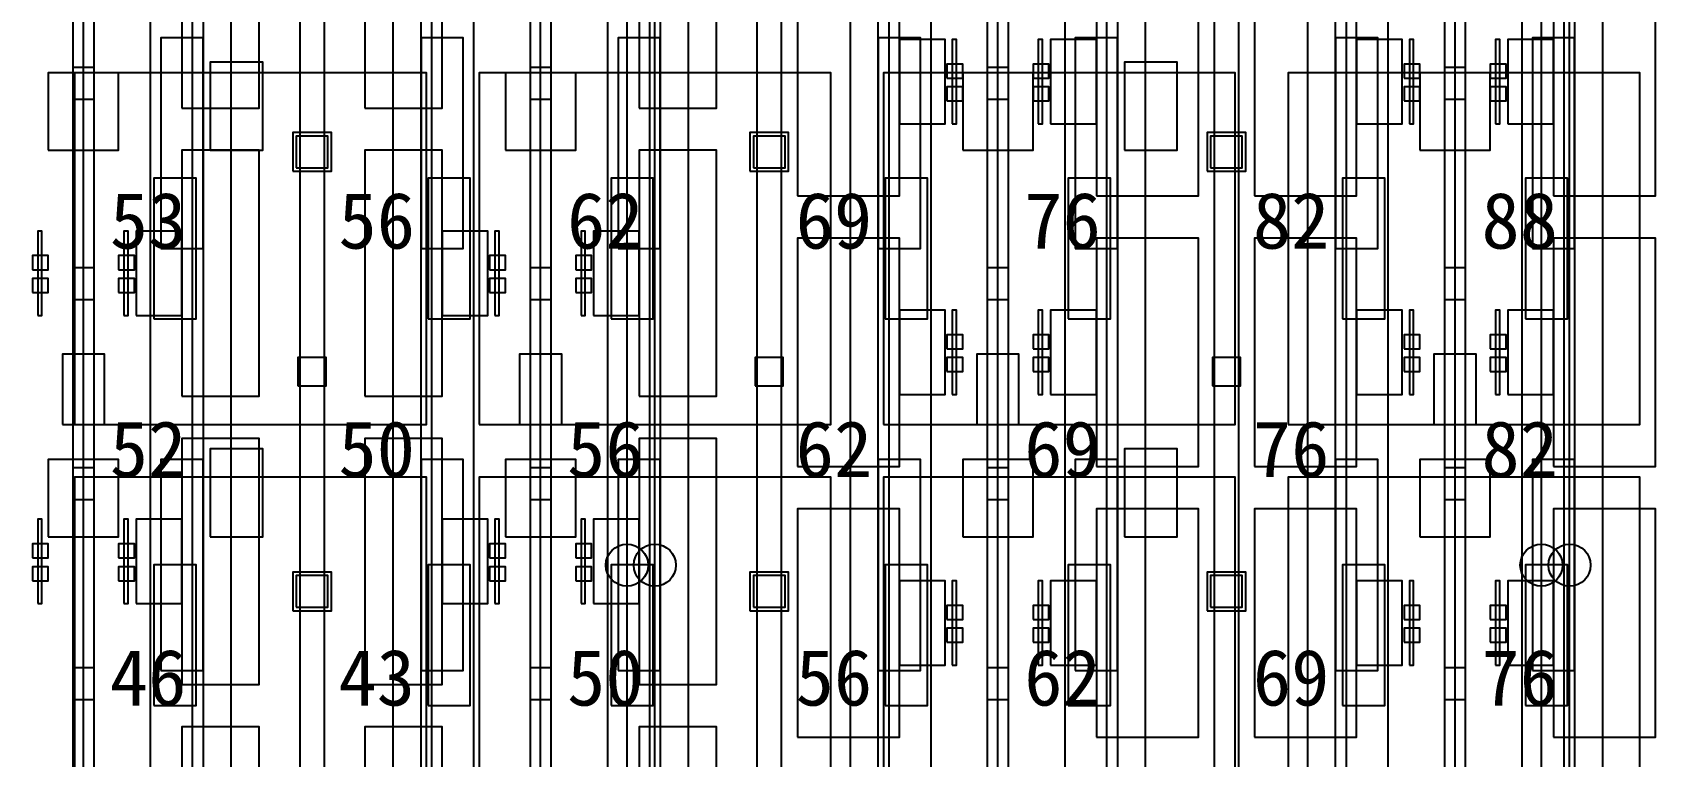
# Model space of a CAD drawing. Header units: metres. Extents: x -1640 to 1560, y -268 to 2338.
# Drawn here: x 28.3 to 74.45, y 913.55 to 934.15 of the extents above; entities that cross this region are included whole.
import ezdxf

# ---------------------------------------------------------------- set-up
doc = ezdxf.new("R2010")
doc.units = ezdxf.units.M
for name, color, linetype in [('1F_CHL', 4, 'Continuous'), ('1F_PUMP', 2, 'Continuous'), ('1F_SCR', 3, 'Continuous'), ('1F_STRUCT_COLUMN', 8, 'Continuous'), ('2F_CSF_LATERAL_RACK_CONCEPT', 9, 'Continuous'), ('2F_RFG', 5, 'Continuous'), ('2F_STRUCT_COLUMN', 8, 'Continuous'), ('2F_VMB', 6, 'Continuous'), ('3F_CLEANROOM_OVERHEAD_PIPE_DUCT_CONCEPT', 9, 'Continuous'), ('3F_CVD', 3, 'Continuous'), ('3F_DIFF', 4, 'Continuous'), ('3F_EHS_EGRESS_DIST_M', 2, 'Continuous'), ('3F_FOUP', 5, 'Continuous'), ('3F_OHT', 9, 'Continuous'), ('3F_OHTV', 1, 'Continuous'), ('3F_STRUCT_COLUMN', 8, 'Continuous'), ('3F_TBAR', 6, 'Continuous'), ('4F_FFU', 1, 'Continuous'), ('4F_STRUCT_PLENUM_TRUSS_CONCEPT', 9, 'Continuous'), ('5F_CHL', 4, 'Continuous'), ('5F_PUMP', 2, 'Continuous'), ('5F_SCR', 3, 'Continuous'), ('5F_STRUCT_COLUMN', 8, 'Continuous'), ('6F_CSF_LATERAL_RACK_CONCEPT', 9, 'Continuous'), ('6F_RFG', 5, 'Continuous'), ('6F_STRUCT_COLUMN', 8, 'Continuous'), ('6F_VMB', 6, 'Continuous'), ('7F_CLEANROOM_OVERHEAD_PIPE_DUCT_CONCEPT', 9, 'Continuous'), ('7F_CVD', 3, 'Continuous'), ('7F_DIFF', 4, 'Continuous'), ('7F_EHS_EGRESS_DIST_M', 2, 'Continuous'), ('7F_FOUP', 5, 'Continuous'), ('7F_OHT', 9, 'Continuous'), ('7F_OHTV', 1, 'Continuous'), ('7F_STRUCT_COLUMN', 8, 'Continuous'), ('7F_TBAR', 6, 'Continuous'), ('8F_FFU', 1, 'Continuous'), ('8F_STRUCT_PLENUM_TRUSS_CONCEPT', 9, 'Continuous'), ('EHS_TREATED_EXHAUST', 30, 'Continuous'), ('UTIL_PCW.R_CONCEPT', 1, 'Continuous'), ('UTIL_PCW.R_RISER', 1, 'Continuous'), ('UTIL_PCW.S_CONCEPT', 6, 'Continuous'), ('UTIL_PCW.S_RISER', 6, 'Continuous')]:
    doc.layers.add(name, color=color, linetype=linetype)

msp = doc.modelspace()

# ---------------------------------------------------------------- linework, layer by layer
at = {"layer": '1F_CHL'}
for points in [[(33.35, 930.8), (34.85, 930.8), (34.85, 933.3), (33.35, 933.3)], [(59.35, 930.8), (60.85, 930.8), (60.85, 933.3), (59.35, 933.3)], [(33.35, 919.8), (34.85, 919.8), (34.85, 922.3), (33.35, 922.3)], [(59.35, 919.8), (60.85, 919.8), (60.85, 922.3), (59.35, 922.3)]]:
    msp.add_lwpolyline(points, close=True, dxfattribs=at)
at = {"layer": '1F_PUMP'}
for points in [[(31.75, 926), (32.95, 926), (32.95, 930), (31.75, 930)], [(39.55, 926), (40.75, 926), (40.75, 930), (39.55, 930)], [(44.75, 926), (45.95, 926), (45.95, 930), (44.75, 930)], [(52.55, 926), (53.75, 926), (53.75, 930), (52.55, 930)], [(57.75, 926), (58.95, 926), (58.95, 930), (57.75, 930)], [(65.55, 926), (66.75, 926), (66.75, 930), (65.55, 930)], [(70.75, 926), (71.95, 926), (71.95, 930), (70.75, 930)], [(31.75, 915), (32.95, 915), (32.95, 919), (31.75, 919)], [(39.55, 915), (40.75, 915), (40.75, 919), (39.55, 919)], [(44.75, 915), (45.95, 915), (45.95, 919), (44.75, 919)], [(52.55, 915), (53.75, 915), (53.75, 919), (52.55, 919)], [(57.75, 915), (58.95, 915), (58.95, 919), (57.75, 919)], [(65.55, 915), (66.75, 915), (66.75, 919), (65.55, 919)], [(70.75, 915), (71.95, 915), (71.95, 919), (70.75, 919)]]:
    msp.add_lwpolyline(points, close=True, dxfattribs=at)
at = {"layer": '1F_SCR'}
for points in [[(28.75, 930.8), (30.75, 930.8), (30.75, 933), (28.75, 933)], [(41.75, 930.8), (43.75, 930.8), (43.75, 933), (41.75, 933)], [(54.75, 930.8), (56.75, 930.8), (56.75, 933), (54.75, 933)], [(67.75, 930.8), (69.75, 930.8), (69.75, 933), (67.75, 933)], [(28.75, 919.8), (30.75, 919.8), (30.75, 922), (28.75, 922)], [(41.75, 919.8), (43.75, 919.8), (43.75, 922), (41.75, 922)], [(54.75, 919.8), (56.75, 919.8), (56.75, 922), (54.75, 922)], [(67.75, 919.8), (69.75, 919.8), (69.75, 922), (67.75, 922)]]:
    msp.add_lwpolyline(points, close=True, dxfattribs=at)
at = {"layer": '1F_STRUCT_COLUMN'}
for points in [[(35.7, 930.2), (36.8, 930.2), (36.8, 931.3), (35.7, 931.3)], [(48.7, 930.2), (49.8, 930.2), (49.8, 931.3), (48.7, 931.3)], [(61.7, 930.2), (62.8, 930.2), (62.8, 931.3), (61.7, 931.3)], [(35.7, 917.7), (36.8, 917.7), (36.8, 918.8), (35.7, 918.8)], [(48.7, 917.7), (49.8, 917.7), (49.8, 918.8), (48.7, 918.8)], [(61.7, 917.7), (62.8, 917.7), (62.8, 918.8), (61.7, 918.8)]]:
    msp.add_lwpolyline(points, close=True, dxfattribs=at)
at = {"layer": '2F_CSF_LATERAL_RACK_CONCEPT'}
for points in [[(33.15, 891), (33.95, 891), (33.95, 1041), (33.15, 1041)], [(38.55, 891), (39.35, 891), (39.35, 1041), (38.55, 1041)], [(46.15, 891), (46.95, 891), (46.95, 1041), (46.15, 1041)], [(51.55, 891), (52.35, 891), (52.35, 1041), (51.55, 1041)], [(59.15, 891), (59.95, 891), (59.95, 1041), (59.15, 1041)], [(64.55, 891), (65.35, 891), (65.35, 1041), (64.55, 1041)], [(72.15, 891), (72.95, 891), (72.95, 1041), (72.15, 1041)]]:
    msp.add_lwpolyline(points, close=True, dxfattribs=at)
at = {"layer": '2F_RFG'}
for points in [[(31.95, 928), (33.15, 928), (33.15, 934), (31.95, 934)], [(39.35, 928), (40.55, 928), (40.55, 934), (39.35, 934)], [(44.95, 928), (46.15, 928), (46.15, 934), (44.95, 934)], [(52.35, 928), (53.55, 928), (53.55, 934), (52.35, 934)], [(57.95, 928), (59.15, 928), (59.15, 934), (57.95, 934)], [(65.35, 928), (66.55, 928), (66.55, 934), (65.35, 934)], [(70.95, 928), (72.15, 928), (72.15, 934), (70.95, 934)], [(31.95, 916), (33.15, 916), (33.15, 922), (31.95, 922)], [(39.35, 916), (40.55, 916), (40.55, 922), (39.35, 922)], [(44.95, 916), (46.15, 916), (46.15, 922), (44.95, 922)], [(52.35, 916), (53.55, 916), (53.55, 922), (52.35, 922)], [(57.95, 916), (59.15, 916), (59.15, 922), (57.95, 922)], [(65.35, 916), (66.55, 916), (66.55, 922), (65.35, 922)], [(70.95, 916), (72.15, 916), (72.15, 922), (70.95, 922)]]:
    msp.add_lwpolyline(points, close=True, dxfattribs=at)
at = {"layer": '2F_STRUCT_COLUMN'}
for points in [[(35.8, 930.3), (36.7, 930.3), (36.7, 931.2), (35.8, 931.2)], [(48.8, 930.3), (49.7, 930.3), (49.7, 931.2), (48.8, 931.2)], [(61.8, 930.3), (62.7, 930.3), (62.7, 931.2), (61.8, 931.2)], [(35.8, 917.8), (36.7, 917.8), (36.7, 918.7), (35.8, 918.7)], [(48.8, 917.8), (49.7, 917.8), (49.7, 918.7), (48.8, 918.7)], [(61.8, 917.8), (62.7, 917.8), (62.7, 918.7), (61.8, 918.7)]]:
    msp.add_lwpolyline(points, close=True, dxfattribs=at)
at = {"layer": '2F_VMB'}
for points in [[(29.15, 923), (30.35, 923), (30.35, 925), (29.15, 925)], [(42.15, 923), (43.35, 923), (43.35, 925), (42.15, 925)], [(55.15, 923), (56.35, 923), (56.35, 925), (55.15, 925)], [(68.15, 923), (69.35, 923), (69.35, 925), (68.15, 925)]]:
    msp.add_lwpolyline(points, close=True, dxfattribs=at)
at = {"layer": '3F_CLEANROOM_OVERHEAD_PIPE_DUCT_CONCEPT'}
for points in [[(31.65, 890), (32.85, 890), (32.85, 1042), (31.65, 1042)], [(39.65, 890), (40.85, 890), (40.85, 1042), (39.65, 1042)], [(44.65, 890), (45.85, 890), (45.85, 1042), (44.65, 1042)], [(52.65, 890), (53.85, 890), (53.85, 1042), (52.65, 1042)], [(57.65, 890), (58.85, 890), (58.85, 1042), (57.65, 1042)], [(65.65, 890), (66.85, 890), (66.85, 1042), (65.65, 1042)], [(70.65, 890), (71.85, 890), (71.85, 1042), (70.65, 1042)]]:
    msp.add_lwpolyline(points, close=True, dxfattribs=at)
at = {"layer": '3F_CVD'}
for points in [[(50.05, 929.5), (52.95, 929.5), (52.95, 936), (50.05, 936)], [(58.55, 929.5), (61.45, 929.5), (61.45, 936), (58.55, 936)], [(63.05, 929.5), (65.95, 929.5), (65.95, 936), (63.05, 936)], [(71.55, 929.5), (74.45, 929.5), (74.45, 936), (71.55, 936)], [(52.95, 931.55), (54.25, 931.55), (54.25, 933.95), (52.95, 933.95)], [(57.25, 931.55), (58.55, 931.55), (58.55, 933.95), (57.25, 933.95)], [(65.95, 931.55), (67.25, 931.55), (67.25, 933.95), (65.95, 933.95)], [(70.25, 931.55), (71.55, 931.55), (71.55, 933.95), (70.25, 933.95)], [(50.05, 921.8), (52.95, 921.8), (52.95, 928.3), (50.05, 928.3)], [(58.55, 921.8), (61.45, 921.8), (61.45, 928.3), (58.55, 928.3)], [(63.05, 921.8), (65.95, 921.8), (65.95, 928.3), (63.05, 928.3)], [(71.55, 921.8), (74.45, 921.8), (74.45, 928.3), (71.55, 928.3)], [(52.95, 923.85), (54.25, 923.85), (54.25, 926.25), (52.95, 926.25)], [(57.25, 923.85), (58.55, 923.85), (58.55, 926.25), (57.25, 926.25)], [(65.95, 923.85), (67.25, 923.85), (67.25, 926.25), (65.95, 926.25)], [(70.25, 923.85), (71.55, 923.85), (71.55, 926.25), (70.25, 926.25)], [(50.05, 914.1), (52.95, 914.1), (52.95, 920.6), (50.05, 920.6)], [(58.55, 914.1), (61.45, 914.1), (61.45, 920.6), (58.55, 920.6)], [(63.05, 914.1), (65.95, 914.1), (65.95, 920.6), (63.05, 920.6)], [(71.55, 914.1), (74.45, 914.1), (74.45, 920.6), (71.55, 920.6)], [(52.95, 916.15), (54.25, 916.15), (54.25, 918.55), (52.95, 918.55)], [(57.25, 916.15), (58.55, 916.15), (58.55, 918.55), (57.25, 918.55)], [(65.95, 916.15), (67.25, 916.15), (67.25, 918.55), (65.95, 918.55)], [(70.25, 916.15), (71.55, 916.15), (71.55, 918.55), (70.25, 918.55)]]:
    msp.add_lwpolyline(points, close=True, dxfattribs=at)
at = {"layer": '3F_DIFF'}
for points in [[(32.55, 932), (34.75, 932), (34.75, 939), (32.55, 939)], [(37.75, 932), (39.95, 932), (39.95, 939), (37.75, 939)], [(45.55, 932), (47.75, 932), (47.75, 939), (45.55, 939)], [(32.55, 923.8), (34.75, 923.8), (34.75, 930.8), (32.55, 930.8)], [(37.75, 923.8), (39.95, 923.8), (39.95, 930.8), (37.75, 930.8)], [(45.55, 923.8), (47.75, 923.8), (47.75, 930.8), (45.55, 930.8)], [(31.25, 926.1), (32.55, 926.1), (32.55, 928.5), (31.25, 928.5)], [(39.95, 926.1), (41.25, 926.1), (41.25, 928.5), (39.95, 928.5)], [(44.25, 926.1), (45.55, 926.1), (45.55, 928.5), (44.25, 928.5)], [(32.55, 915.6), (34.75, 915.6), (34.75, 922.6), (32.55, 922.6)], [(37.75, 915.6), (39.95, 915.6), (39.95, 922.6), (37.75, 922.6)], [(45.55, 915.6), (47.75, 915.6), (47.75, 922.6), (45.55, 922.6)], [(31.25, 917.9), (32.55, 917.9), (32.55, 920.3), (31.25, 920.3)], [(39.95, 917.9), (41.25, 917.9), (41.25, 920.3), (39.95, 920.3)], [(44.25, 917.9), (45.55, 917.9), (45.55, 920.3), (44.25, 920.3)], [(32.55, 907.4), (34.75, 907.4), (34.75, 914.4), (32.55, 914.4)], [(37.75, 907.4), (39.95, 907.4), (39.95, 914.4), (37.75, 914.4)], [(45.55, 907.4), (47.75, 907.4), (47.75, 914.4), (45.55, 914.4)]]:
    msp.add_lwpolyline(points, close=True, dxfattribs=at)
at = {"layer": '3F_FOUP'}
for points in [[(54.3, 932.85), (54.75, 932.85), (54.75, 933.25), (54.3, 933.25)], [(56.75, 932.85), (57.2, 932.85), (57.2, 933.25), (56.75, 933.25)], [(67.3, 932.85), (67.75, 932.85), (67.75, 933.25), (67.3, 933.25)], [(69.75, 932.85), (70.2, 932.85), (70.2, 933.25), (69.75, 933.25)], [(54.3, 932.2), (54.75, 932.2), (54.75, 932.6), (54.3, 932.6)], [(56.75, 932.2), (57.2, 932.2), (57.2, 932.6), (56.75, 932.6)], [(67.3, 932.2), (67.75, 932.2), (67.75, 932.6), (67.3, 932.6)], [(69.75, 932.2), (70.2, 932.2), (70.2, 932.6), (69.75, 932.6)], [(28.3, 927.4), (28.75, 927.4), (28.75, 927.8), (28.3, 927.8)], [(30.75, 927.4), (31.2, 927.4), (31.2, 927.8), (30.75, 927.8)], [(41.3, 927.4), (41.75, 927.4), (41.75, 927.8), (41.3, 927.8)], [(43.75, 927.4), (44.2, 927.4), (44.2, 927.8), (43.75, 927.8)], [(28.3, 926.75), (28.75, 926.75), (28.75, 927.15), (28.3, 927.15)], [(30.75, 926.75), (31.2, 926.75), (31.2, 927.15), (30.75, 927.15)], [(41.3, 926.75), (41.75, 926.75), (41.75, 927.15), (41.3, 927.15)], [(43.75, 926.75), (44.2, 926.75), (44.2, 927.15), (43.75, 927.15)], [(54.3, 925.15), (54.75, 925.15), (54.75, 925.55), (54.3, 925.55)], [(56.75, 925.15), (57.2, 925.15), (57.2, 925.55), (56.75, 925.55)], [(67.3, 925.15), (67.75, 925.15), (67.75, 925.55), (67.3, 925.55)], [(69.75, 925.15), (70.2, 925.15), (70.2, 925.55), (69.75, 925.55)], [(54.3, 924.5), (54.75, 924.5), (54.75, 924.9), (54.3, 924.9)], [(56.75, 924.5), (57.2, 924.5), (57.2, 924.9), (56.75, 924.9)], [(67.3, 924.5), (67.75, 924.5), (67.75, 924.9), (67.3, 924.9)], [(69.75, 924.5), (70.2, 924.5), (70.2, 924.9), (69.75, 924.9)], [(28.3, 919.2), (28.75, 919.2), (28.75, 919.6), (28.3, 919.6)], [(30.75, 919.2), (31.2, 919.2), (31.2, 919.6), (30.75, 919.6)], [(41.3, 919.2), (41.75, 919.2), (41.75, 919.6), (41.3, 919.6)], [(43.75, 919.2), (44.2, 919.2), (44.2, 919.6), (43.75, 919.6)], [(28.3, 918.55), (28.75, 918.55), (28.75, 918.95), (28.3, 918.95)], [(30.75, 918.55), (31.2, 918.55), (31.2, 918.95), (30.75, 918.95)], [(41.3, 918.55), (41.75, 918.55), (41.75, 918.95), (41.3, 918.95)], [(43.75, 918.55), (44.2, 918.55), (44.2, 918.95), (43.75, 918.95)], [(54.3, 917.45), (54.75, 917.45), (54.75, 917.85), (54.3, 917.85)], [(56.75, 917.45), (57.2, 917.45), (57.2, 917.85), (56.75, 917.85)], [(67.3, 917.45), (67.75, 917.45), (67.75, 917.85), (67.3, 917.85)], [(69.75, 917.45), (70.2, 917.45), (70.2, 917.85), (69.75, 917.85)], [(54.3, 916.8), (54.75, 916.8), (54.75, 917.2), (54.3, 917.2)], [(56.75, 916.8), (57.2, 916.8), (57.2, 917.2), (56.75, 917.2)], [(67.3, 916.8), (67.75, 916.8), (67.75, 917.2), (67.3, 917.2)], [(69.75, 916.8), (70.2, 916.8), (70.2, 917.2), (69.75, 917.2)]]:
    msp.add_lwpolyline(points, close=True, dxfattribs=at)
at = {"layer": '3F_OHT'}
for p, q in [((29.75, 890), (29.75, 962)), ((42.75, 890), (42.75, 962)), ((55.75, 890), (55.75, 962)), ((68.75, 890), (68.75, 962))]:
    msp.add_line(p, q, dxfattribs=at)
at = {"layer": '3F_OHTV'}
for points in [[(29.45, 932.25), (30.05, 932.25), (30.05, 933.15), (29.45, 933.15)], [(42.45, 932.25), (43.05, 932.25), (43.05, 933.15), (42.45, 933.15)], [(55.45, 932.25), (56.05, 932.25), (56.05, 933.15), (55.45, 933.15)], [(68.45, 932.25), (69.05, 932.25), (69.05, 933.15), (68.45, 933.15)], [(29.45, 926.55), (30.05, 926.55), (30.05, 927.45), (29.45, 927.45)], [(42.45, 926.55), (43.05, 926.55), (43.05, 927.45), (42.45, 927.45)], [(55.45, 926.55), (56.05, 926.55), (56.05, 927.45), (55.45, 927.45)], [(68.45, 926.55), (69.05, 926.55), (69.05, 927.45), (68.45, 927.45)], [(29.45, 920.86), (30.05, 920.86), (30.05, 921.76), (29.45, 921.76)], [(42.45, 920.86), (43.05, 920.86), (43.05, 921.76), (42.45, 921.76)], [(55.45, 920.86), (56.05, 920.86), (56.05, 921.76), (55.45, 921.76)], [(68.45, 920.86), (69.05, 920.86), (69.05, 921.76), (68.45, 921.76)], [(29.45, 915.17), (30.05, 915.17), (30.05, 916.07), (29.45, 916.07)], [(42.45, 915.17), (43.05, 915.17), (43.05, 916.07), (42.45, 916.07)], [(55.45, 915.17), (56.05, 915.17), (56.05, 916.07), (55.45, 916.07)], [(68.45, 915.17), (69.05, 915.17), (69.05, 916.07), (68.45, 916.07)]]:
    msp.add_lwpolyline(points, close=True, dxfattribs=at)
at = {"layer": '3F_STRUCT_COLUMN'}
for points in [[(35.85, 924.1), (36.65, 924.1), (36.65, 924.9), (35.85, 924.9)], [(48.85, 924.1), (49.65, 924.1), (49.65, 924.9), (48.85, 924.9)], [(61.85, 924.1), (62.65, 924.1), (62.65, 924.9), (61.85, 924.9)]]:
    msp.add_lwpolyline(points, close=True, dxfattribs=at)
at = {"layer": '3F_TBAR'}
for points in [[(54.45, 931.55), (54.57, 931.55), (54.57, 933.95), (54.45, 933.95)], [(56.9, 931.55), (57.02, 931.55), (57.02, 933.95), (56.9, 933.95)], [(67.45, 931.55), (67.57, 931.55), (67.57, 933.95), (67.45, 933.95)], [(69.9, 931.55), (70.02, 931.55), (70.02, 933.95), (69.9, 933.95)], [(28.45, 926.1), (28.57, 926.1), (28.57, 928.5), (28.45, 928.5)], [(30.9, 926.1), (31.02, 926.1), (31.02, 928.5), (30.9, 928.5)], [(41.45, 926.1), (41.57, 926.1), (41.57, 928.5), (41.45, 928.5)], [(43.9, 926.1), (44.02, 926.1), (44.02, 928.5), (43.9, 928.5)], [(54.45, 923.85), (54.57, 923.85), (54.57, 926.25), (54.45, 926.25)], [(56.9, 923.85), (57.02, 923.85), (57.02, 926.25), (56.9, 926.25)], [(67.45, 923.85), (67.57, 923.85), (67.57, 926.25), (67.45, 926.25)], [(69.9, 923.85), (70.02, 923.85), (70.02, 926.25), (69.9, 926.25)], [(28.45, 917.9), (28.57, 917.9), (28.57, 920.3), (28.45, 920.3)], [(30.9, 917.9), (31.02, 917.9), (31.02, 920.3), (30.9, 920.3)], [(41.45, 917.9), (41.57, 917.9), (41.57, 920.3), (41.45, 920.3)], [(43.9, 917.9), (44.02, 917.9), (44.02, 920.3), (43.9, 920.3)], [(54.45, 916.15), (54.57, 916.15), (54.57, 918.55), (54.45, 918.55)], [(56.9, 916.15), (57.02, 916.15), (57.02, 918.55), (56.9, 918.55)], [(67.45, 916.15), (67.57, 916.15), (67.57, 918.55), (67.45, 918.55)], [(69.9, 916.15), (70.02, 916.15), (70.02, 918.55), (69.9, 918.55)]]:
    msp.add_lwpolyline(points, close=True, dxfattribs=at)
at = {"layer": '4F_FFU'}
for points in [[(29.5, 923), (39.5, 923), (39.5, 933), (29.5, 933)], [(41, 923), (51, 923), (51, 933), (41, 933)], [(52.5, 923), (62.5, 923), (62.5, 933), (52.5, 933)], [(64, 923), (74, 923), (74, 933), (64, 933)], [(29.5, 911.5), (39.5, 911.5), (39.5, 921.5), (29.5, 921.5)], [(41, 911.5), (51, 911.5), (51, 921.5), (41, 921.5)], [(52.5, 911.5), (62.5, 911.5), (62.5, 921.5), (52.5, 921.5)], [(64, 911.5), (74, 911.5), (74, 921.5), (64, 921.5)]]:
    msp.add_lwpolyline(points, close=True, dxfattribs=at)
at = {"layer": '4F_STRUCT_PLENUM_TRUSS_CONCEPT'}
for points in [[(35.9, 887), (36.6, 887), (36.6, 1045), (35.9, 1045)], [(48.9, 887), (49.6, 887), (49.6, 1045), (48.9, 1045)], [(61.9, 887), (62.6, 887), (62.6, 1045), (61.9, 1045)]]:
    msp.add_lwpolyline(points, close=True, dxfattribs=at)
at = {"layer": '5F_CHL'}
for points in [[(33.35, 930.8), (34.85, 930.8), (34.85, 933.3), (33.35, 933.3)], [(59.35, 930.8), (60.85, 930.8), (60.85, 933.3), (59.35, 933.3)], [(33.35, 919.8), (34.85, 919.8), (34.85, 922.3), (33.35, 922.3)], [(59.35, 919.8), (60.85, 919.8), (60.85, 922.3), (59.35, 922.3)]]:
    msp.add_lwpolyline(points, close=True, dxfattribs=at)
at = {"layer": '5F_PUMP'}
for points in [[(31.75, 926), (32.95, 926), (32.95, 930), (31.75, 930)], [(39.55, 926), (40.75, 926), (40.75, 930), (39.55, 930)], [(44.75, 926), (45.95, 926), (45.95, 930), (44.75, 930)], [(52.55, 926), (53.75, 926), (53.75, 930), (52.55, 930)], [(57.75, 926), (58.95, 926), (58.95, 930), (57.75, 930)], [(65.55, 926), (66.75, 926), (66.75, 930), (65.55, 930)], [(70.75, 926), (71.95, 926), (71.95, 930), (70.75, 930)], [(31.75, 915), (32.95, 915), (32.95, 919), (31.75, 919)], [(39.55, 915), (40.75, 915), (40.75, 919), (39.55, 919)], [(44.75, 915), (45.95, 915), (45.95, 919), (44.75, 919)], [(52.55, 915), (53.75, 915), (53.75, 919), (52.55, 919)], [(57.75, 915), (58.95, 915), (58.95, 919), (57.75, 919)], [(65.55, 915), (66.75, 915), (66.75, 919), (65.55, 919)], [(70.75, 915), (71.95, 915), (71.95, 919), (70.75, 919)]]:
    msp.add_lwpolyline(points, close=True, dxfattribs=at)
at = {"layer": '5F_SCR'}
for points in [[(28.75, 930.8), (30.75, 930.8), (30.75, 933), (28.75, 933)], [(41.75, 930.8), (43.75, 930.8), (43.75, 933), (41.75, 933)], [(54.75, 930.8), (56.75, 930.8), (56.75, 933), (54.75, 933)], [(67.75, 930.8), (69.75, 930.8), (69.75, 933), (67.75, 933)], [(28.75, 919.8), (30.75, 919.8), (30.75, 922), (28.75, 922)], [(41.75, 919.8), (43.75, 919.8), (43.75, 922), (41.75, 922)], [(54.75, 919.8), (56.75, 919.8), (56.75, 922), (54.75, 922)], [(67.75, 919.8), (69.75, 919.8), (69.75, 922), (67.75, 922)]]:
    msp.add_lwpolyline(points, close=True, dxfattribs=at)
at = {"layer": '5F_STRUCT_COLUMN'}
for points in [[(35.7, 930.2), (36.8, 930.2), (36.8, 931.3), (35.7, 931.3)], [(48.7, 930.2), (49.8, 930.2), (49.8, 931.3), (48.7, 931.3)], [(61.7, 930.2), (62.8, 930.2), (62.8, 931.3), (61.7, 931.3)], [(35.7, 917.7), (36.8, 917.7), (36.8, 918.8), (35.7, 918.8)], [(48.7, 917.7), (49.8, 917.7), (49.8, 918.8), (48.7, 918.8)], [(61.7, 917.7), (62.8, 917.7), (62.8, 918.8), (61.7, 918.8)]]:
    msp.add_lwpolyline(points, close=True, dxfattribs=at)
at = {"layer": '6F_CSF_LATERAL_RACK_CONCEPT'}
for points in [[(33.15, 891), (33.95, 891), (33.95, 1041), (33.15, 1041)], [(38.55, 891), (39.35, 891), (39.35, 1041), (38.55, 1041)], [(46.15, 891), (46.95, 891), (46.95, 1041), (46.15, 1041)], [(51.55, 891), (52.35, 891), (52.35, 1041), (51.55, 1041)], [(59.15, 891), (59.95, 891), (59.95, 1041), (59.15, 1041)], [(64.55, 891), (65.35, 891), (65.35, 1041), (64.55, 1041)], [(72.15, 891), (72.95, 891), (72.95, 1041), (72.15, 1041)]]:
    msp.add_lwpolyline(points, close=True, dxfattribs=at)
at = {"layer": '6F_RFG'}
for points in [[(31.95, 928), (33.15, 928), (33.15, 934), (31.95, 934)], [(39.35, 928), (40.55, 928), (40.55, 934), (39.35, 934)], [(44.95, 928), (46.15, 928), (46.15, 934), (44.95, 934)], [(52.35, 928), (53.55, 928), (53.55, 934), (52.35, 934)], [(57.95, 928), (59.15, 928), (59.15, 934), (57.95, 934)], [(65.35, 928), (66.55, 928), (66.55, 934), (65.35, 934)], [(70.95, 928), (72.15, 928), (72.15, 934), (70.95, 934)], [(31.95, 916), (33.15, 916), (33.15, 922), (31.95, 922)], [(39.35, 916), (40.55, 916), (40.55, 922), (39.35, 922)], [(44.95, 916), (46.15, 916), (46.15, 922), (44.95, 922)], [(52.35, 916), (53.55, 916), (53.55, 922), (52.35, 922)], [(57.95, 916), (59.15, 916), (59.15, 922), (57.95, 922)], [(65.35, 916), (66.55, 916), (66.55, 922), (65.35, 922)], [(70.95, 916), (72.15, 916), (72.15, 922), (70.95, 922)]]:
    msp.add_lwpolyline(points, close=True, dxfattribs=at)
at = {"layer": '6F_STRUCT_COLUMN'}
for points in [[(35.8, 930.3), (36.7, 930.3), (36.7, 931.2), (35.8, 931.2)], [(48.8, 930.3), (49.7, 930.3), (49.7, 931.2), (48.8, 931.2)], [(61.8, 930.3), (62.7, 930.3), (62.7, 931.2), (61.8, 931.2)], [(35.8, 917.8), (36.7, 917.8), (36.7, 918.7), (35.8, 918.7)], [(48.8, 917.8), (49.7, 917.8), (49.7, 918.7), (48.8, 918.7)], [(61.8, 917.8), (62.7, 917.8), (62.7, 918.7), (61.8, 918.7)]]:
    msp.add_lwpolyline(points, close=True, dxfattribs=at)
at = {"layer": '6F_VMB'}
for points in [[(29.15, 923), (30.35, 923), (30.35, 925), (29.15, 925)], [(42.15, 923), (43.35, 923), (43.35, 925), (42.15, 925)], [(55.15, 923), (56.35, 923), (56.35, 925), (55.15, 925)], [(68.15, 923), (69.35, 923), (69.35, 925), (68.15, 925)]]:
    msp.add_lwpolyline(points, close=True, dxfattribs=at)
at = {"layer": '7F_CLEANROOM_OVERHEAD_PIPE_DUCT_CONCEPT'}
for points in [[(31.65, 890), (32.85, 890), (32.85, 1042), (31.65, 1042)], [(39.65, 890), (40.85, 890), (40.85, 1042), (39.65, 1042)], [(44.65, 890), (45.85, 890), (45.85, 1042), (44.65, 1042)], [(52.65, 890), (53.85, 890), (53.85, 1042), (52.65, 1042)], [(57.65, 890), (58.85, 890), (58.85, 1042), (57.65, 1042)], [(65.65, 890), (66.85, 890), (66.85, 1042), (65.65, 1042)], [(70.65, 890), (71.85, 890), (71.85, 1042), (70.65, 1042)]]:
    msp.add_lwpolyline(points, close=True, dxfattribs=at)
at = {"layer": '7F_CVD'}
for points in [[(50.05, 929.5), (52.95, 929.5), (52.95, 936), (50.05, 936)], [(58.55, 929.5), (61.45, 929.5), (61.45, 936), (58.55, 936)], [(63.05, 929.5), (65.95, 929.5), (65.95, 936), (63.05, 936)], [(71.55, 929.5), (74.45, 929.5), (74.45, 936), (71.55, 936)], [(52.95, 931.55), (54.25, 931.55), (54.25, 933.95), (52.95, 933.95)], [(57.25, 931.55), (58.55, 931.55), (58.55, 933.95), (57.25, 933.95)], [(65.95, 931.55), (67.25, 931.55), (67.25, 933.95), (65.95, 933.95)], [(70.25, 931.55), (71.55, 931.55), (71.55, 933.95), (70.25, 933.95)], [(50.05, 921.8), (52.95, 921.8), (52.95, 928.3), (50.05, 928.3)], [(58.55, 921.8), (61.45, 921.8), (61.45, 928.3), (58.55, 928.3)], [(63.05, 921.8), (65.95, 921.8), (65.95, 928.3), (63.05, 928.3)], [(71.55, 921.8), (74.45, 921.8), (74.45, 928.3), (71.55, 928.3)], [(52.95, 923.85), (54.25, 923.85), (54.25, 926.25), (52.95, 926.25)], [(57.25, 923.85), (58.55, 923.85), (58.55, 926.25), (57.25, 926.25)], [(65.95, 923.85), (67.25, 923.85), (67.25, 926.25), (65.95, 926.25)], [(70.25, 923.85), (71.55, 923.85), (71.55, 926.25), (70.25, 926.25)], [(50.05, 914.1), (52.95, 914.1), (52.95, 920.6), (50.05, 920.6)], [(58.55, 914.1), (61.45, 914.1), (61.45, 920.6), (58.55, 920.6)], [(63.05, 914.1), (65.95, 914.1), (65.95, 920.6), (63.05, 920.6)], [(71.55, 914.1), (74.45, 914.1), (74.45, 920.6), (71.55, 920.6)], [(52.95, 916.15), (54.25, 916.15), (54.25, 918.55), (52.95, 918.55)], [(57.25, 916.15), (58.55, 916.15), (58.55, 918.55), (57.25, 918.55)], [(65.95, 916.15), (67.25, 916.15), (67.25, 918.55), (65.95, 918.55)], [(70.25, 916.15), (71.55, 916.15), (71.55, 918.55), (70.25, 918.55)]]:
    msp.add_lwpolyline(points, close=True, dxfattribs=at)
at = {"layer": '7F_DIFF'}
for points in [[(32.55, 932), (34.75, 932), (34.75, 939), (32.55, 939)], [(37.75, 932), (39.95, 932), (39.95, 939), (37.75, 939)], [(45.55, 932), (47.75, 932), (47.75, 939), (45.55, 939)], [(32.55, 923.8), (34.75, 923.8), (34.75, 930.8), (32.55, 930.8)], [(37.75, 923.8), (39.95, 923.8), (39.95, 930.8), (37.75, 930.8)], [(45.55, 923.8), (47.75, 923.8), (47.75, 930.8), (45.55, 930.8)], [(31.25, 926.1), (32.55, 926.1), (32.55, 928.5), (31.25, 928.5)], [(39.95, 926.1), (41.25, 926.1), (41.25, 928.5), (39.95, 928.5)], [(44.25, 926.1), (45.55, 926.1), (45.55, 928.5), (44.25, 928.5)], [(32.55, 915.6), (34.75, 915.6), (34.75, 922.6), (32.55, 922.6)], [(37.75, 915.6), (39.95, 915.6), (39.95, 922.6), (37.75, 922.6)], [(45.55, 915.6), (47.75, 915.6), (47.75, 922.6), (45.55, 922.6)], [(31.25, 917.9), (32.55, 917.9), (32.55, 920.3), (31.25, 920.3)], [(39.95, 917.9), (41.25, 917.9), (41.25, 920.3), (39.95, 920.3)], [(44.25, 917.9), (45.55, 917.9), (45.55, 920.3), (44.25, 920.3)], [(32.55, 907.4), (34.75, 907.4), (34.75, 914.4), (32.55, 914.4)], [(37.75, 907.4), (39.95, 907.4), (39.95, 914.4), (37.75, 914.4)], [(45.55, 907.4), (47.75, 907.4), (47.75, 914.4), (45.55, 914.4)]]:
    msp.add_lwpolyline(points, close=True, dxfattribs=at)
at = {"layer": '7F_FOUP'}
for points in [[(54.3, 932.85), (54.75, 932.85), (54.75, 933.25), (54.3, 933.25)], [(56.75, 932.85), (57.2, 932.85), (57.2, 933.25), (56.75, 933.25)], [(67.3, 932.85), (67.75, 932.85), (67.75, 933.25), (67.3, 933.25)], [(69.75, 932.85), (70.2, 932.85), (70.2, 933.25), (69.75, 933.25)], [(54.3, 932.2), (54.75, 932.2), (54.75, 932.6), (54.3, 932.6)], [(56.75, 932.2), (57.2, 932.2), (57.2, 932.6), (56.75, 932.6)], [(67.3, 932.2), (67.75, 932.2), (67.75, 932.6), (67.3, 932.6)], [(69.75, 932.2), (70.2, 932.2), (70.2, 932.6), (69.75, 932.6)], [(28.3, 927.4), (28.75, 927.4), (28.75, 927.8), (28.3, 927.8)], [(30.75, 927.4), (31.2, 927.4), (31.2, 927.8), (30.75, 927.8)], [(41.3, 927.4), (41.75, 927.4), (41.75, 927.8), (41.3, 927.8)], [(43.75, 927.4), (44.2, 927.4), (44.2, 927.8), (43.75, 927.8)], [(28.3, 926.75), (28.75, 926.75), (28.75, 927.15), (28.3, 927.15)], [(30.75, 926.75), (31.2, 926.75), (31.2, 927.15), (30.75, 927.15)], [(41.3, 926.75), (41.75, 926.75), (41.75, 927.15), (41.3, 927.15)], [(43.75, 926.75), (44.2, 926.75), (44.2, 927.15), (43.75, 927.15)], [(54.3, 925.15), (54.75, 925.15), (54.75, 925.55), (54.3, 925.55)], [(56.75, 925.15), (57.2, 925.15), (57.2, 925.55), (56.75, 925.55)], [(67.3, 925.15), (67.75, 925.15), (67.75, 925.55), (67.3, 925.55)], [(69.75, 925.15), (70.2, 925.15), (70.2, 925.55), (69.75, 925.55)], [(54.3, 924.5), (54.75, 924.5), (54.75, 924.9), (54.3, 924.9)], [(56.75, 924.5), (57.2, 924.5), (57.2, 924.9), (56.75, 924.9)], [(67.3, 924.5), (67.75, 924.5), (67.75, 924.9), (67.3, 924.9)], [(69.75, 924.5), (70.2, 924.5), (70.2, 924.9), (69.75, 924.9)], [(28.3, 919.2), (28.75, 919.2), (28.75, 919.6), (28.3, 919.6)], [(30.75, 919.2), (31.2, 919.2), (31.2, 919.6), (30.75, 919.6)], [(41.3, 919.2), (41.75, 919.2), (41.75, 919.6), (41.3, 919.6)], [(43.75, 919.2), (44.2, 919.2), (44.2, 919.6), (43.75, 919.6)], [(28.3, 918.55), (28.75, 918.55), (28.75, 918.95), (28.3, 918.95)], [(30.75, 918.55), (31.2, 918.55), (31.2, 918.95), (30.75, 918.95)], [(41.3, 918.55), (41.75, 918.55), (41.75, 918.95), (41.3, 918.95)], [(43.75, 918.55), (44.2, 918.55), (44.2, 918.95), (43.75, 918.95)], [(54.3, 917.45), (54.75, 917.45), (54.75, 917.85), (54.3, 917.85)], [(56.75, 917.45), (57.2, 917.45), (57.2, 917.85), (56.75, 917.85)], [(67.3, 917.45), (67.75, 917.45), (67.75, 917.85), (67.3, 917.85)], [(69.75, 917.45), (70.2, 917.45), (70.2, 917.85), (69.75, 917.85)], [(54.3, 916.8), (54.75, 916.8), (54.75, 917.2), (54.3, 917.2)], [(56.75, 916.8), (57.2, 916.8), (57.2, 917.2), (56.75, 917.2)], [(67.3, 916.8), (67.75, 916.8), (67.75, 917.2), (67.3, 917.2)], [(69.75, 916.8), (70.2, 916.8), (70.2, 917.2), (69.75, 917.2)]]:
    msp.add_lwpolyline(points, close=True, dxfattribs=at)
at = {"layer": '7F_OHT'}
for p, q in [((29.75, 890), (29.75, 962)), ((42.75, 890), (42.75, 962)), ((55.75, 890), (55.75, 962)), ((68.75, 890), (68.75, 962))]:
    msp.add_line(p, q, dxfattribs=at)
at = {"layer": '7F_OHTV'}
for points in [[(29.45, 932.25), (30.05, 932.25), (30.05, 933.15), (29.45, 933.15)], [(42.45, 932.25), (43.05, 932.25), (43.05, 933.15), (42.45, 933.15)], [(55.45, 932.25), (56.05, 932.25), (56.05, 933.15), (55.45, 933.15)], [(68.45, 932.25), (69.05, 932.25), (69.05, 933.15), (68.45, 933.15)], [(29.45, 926.55), (30.05, 926.55), (30.05, 927.45), (29.45, 927.45)], [(42.45, 926.55), (43.05, 926.55), (43.05, 927.45), (42.45, 927.45)], [(55.45, 926.55), (56.05, 926.55), (56.05, 927.45), (55.45, 927.45)], [(68.45, 926.55), (69.05, 926.55), (69.05, 927.45), (68.45, 927.45)], [(29.45, 920.86), (30.05, 920.86), (30.05, 921.76), (29.45, 921.76)], [(42.45, 920.86), (43.05, 920.86), (43.05, 921.76), (42.45, 921.76)], [(55.45, 920.86), (56.05, 920.86), (56.05, 921.76), (55.45, 921.76)], [(68.45, 920.86), (69.05, 920.86), (69.05, 921.76), (68.45, 921.76)], [(29.45, 915.17), (30.05, 915.17), (30.05, 916.07), (29.45, 916.07)], [(42.45, 915.17), (43.05, 915.17), (43.05, 916.07), (42.45, 916.07)], [(55.45, 915.17), (56.05, 915.17), (56.05, 916.07), (55.45, 916.07)], [(68.45, 915.17), (69.05, 915.17), (69.05, 916.07), (68.45, 916.07)]]:
    msp.add_lwpolyline(points, close=True, dxfattribs=at)
at = {"layer": '7F_STRUCT_COLUMN'}
for points in [[(35.85, 924.1), (36.65, 924.1), (36.65, 924.9), (35.85, 924.9)], [(48.85, 924.1), (49.65, 924.1), (49.65, 924.9), (48.85, 924.9)], [(61.85, 924.1), (62.65, 924.1), (62.65, 924.9), (61.85, 924.9)]]:
    msp.add_lwpolyline(points, close=True, dxfattribs=at)
at = {"layer": '7F_TBAR'}
for points in [[(54.45, 931.55), (54.57, 931.55), (54.57, 933.95), (54.45, 933.95)], [(56.9, 931.55), (57.02, 931.55), (57.02, 933.95), (56.9, 933.95)], [(67.45, 931.55), (67.57, 931.55), (67.57, 933.95), (67.45, 933.95)], [(69.9, 931.55), (70.02, 931.55), (70.02, 933.95), (69.9, 933.95)], [(28.45, 926.1), (28.57, 926.1), (28.57, 928.5), (28.45, 928.5)], [(30.9, 926.1), (31.02, 926.1), (31.02, 928.5), (30.9, 928.5)], [(41.45, 926.1), (41.57, 926.1), (41.57, 928.5), (41.45, 928.5)], [(43.9, 926.1), (44.02, 926.1), (44.02, 928.5), (43.9, 928.5)], [(54.45, 923.85), (54.57, 923.85), (54.57, 926.25), (54.45, 926.25)], [(56.9, 923.85), (57.02, 923.85), (57.02, 926.25), (56.9, 926.25)], [(67.45, 923.85), (67.57, 923.85), (67.57, 926.25), (67.45, 926.25)], [(69.9, 923.85), (70.02, 923.85), (70.02, 926.25), (69.9, 926.25)], [(28.45, 917.9), (28.57, 917.9), (28.57, 920.3), (28.45, 920.3)], [(30.9, 917.9), (31.02, 917.9), (31.02, 920.3), (30.9, 920.3)], [(41.45, 917.9), (41.57, 917.9), (41.57, 920.3), (41.45, 920.3)], [(43.9, 917.9), (44.02, 917.9), (44.02, 920.3), (43.9, 920.3)], [(54.45, 916.15), (54.57, 916.15), (54.57, 918.55), (54.45, 918.55)], [(56.9, 916.15), (57.02, 916.15), (57.02, 918.55), (56.9, 918.55)], [(67.45, 916.15), (67.57, 916.15), (67.57, 918.55), (67.45, 918.55)], [(69.9, 916.15), (70.02, 916.15), (70.02, 918.55), (69.9, 918.55)]]:
    msp.add_lwpolyline(points, close=True, dxfattribs=at)
at = {"layer": '8F_FFU'}
for points in [[(29.5, 923), (39.5, 923), (39.5, 933), (29.5, 933)], [(41, 923), (51, 923), (51, 933), (41, 933)], [(52.5, 923), (62.5, 923), (62.5, 933), (52.5, 933)], [(64, 923), (74, 923), (74, 933), (64, 933)], [(29.5, 911.5), (39.5, 911.5), (39.5, 921.5), (29.5, 921.5)], [(41, 911.5), (51, 911.5), (51, 921.5), (41, 921.5)], [(52.5, 911.5), (62.5, 911.5), (62.5, 921.5), (52.5, 921.5)], [(64, 911.5), (74, 911.5), (74, 921.5), (64, 921.5)]]:
    msp.add_lwpolyline(points, close=True, dxfattribs=at)
at = {"layer": '8F_STRUCT_PLENUM_TRUSS_CONCEPT'}
for points in [[(35.9, 887), (36.6, 887), (36.6, 1045), (35.9, 1045)], [(48.9, 887), (49.6, 887), (49.6, 1045), (48.9, 1045)], [(61.9, 887), (62.6, 887), (62.6, 1045), (61.9, 1045)]]:
    msp.add_lwpolyline(points, close=True, dxfattribs=at)
at = {"layer": 'EHS_TREATED_EXHAUST'}
for points in [[(29.45, 891), (30.05, 891), (30.05, 1053), (29.45, 1053)], [(29.45, 891), (30.05, 891), (30.05, 1053), (29.45, 1053)], [(42.45, 891), (43.05, 891), (43.05, 1053), (42.45, 1053)], [(42.45, 891), (43.05, 891), (43.05, 1053), (42.45, 1053)], [(55.45, 891), (56.05, 891), (56.05, 1053), (55.45, 1053)], [(55.45, 891), (56.05, 891), (56.05, 1053), (55.45, 1053)], [(68.45, 891), (69.05, 891), (69.05, 1053), (68.45, 1053)], [(68.45, 891), (69.05, 891), (69.05, 1053), (68.45, 1053)]]:
    msp.add_lwpolyline(points, close=True, dxfattribs=at)
at = {"layer": 'UTIL_PCW.R_CONCEPT'}
for p, q in [((45.995, 892.77), (45.995, 1039.22)), ((45.995, 892.77), (45.995, 1039.22)), ((72.005, 892.77), (72.005, 1039.22)), ((72.005, 892.77), (72.005, 1039.22))]:
    msp.add_line(p, q, dxfattribs=at)
at = {"layer": 'UTIL_PCW.R_RISER'}
for centre in [(45.995, 918.995), (45.995, 918.995), (72.005, 918.995), (72.005, 918.995)]:
    msp.add_circle(centre, 0.6, dxfattribs=at)
at = {"layer": 'UTIL_PCW.S_CONCEPT'}
for p, q in [((45.205, 892.77), (45.205, 1039.22)), ((45.205, 892.77), (45.205, 1039.22)), ((71.205, 892.77), (71.205, 1039.22)), ((71.205, 892.77), (71.205, 1039.22))]:
    msp.add_line(p, q, dxfattribs=at)
at = {"layer": 'UTIL_PCW.S_RISER'}
for centre in [(45.205, 918.995), (45.205, 918.995), (71.205, 918.995), (71.205, 918.995)]:
    msp.add_circle(centre, 0.6, dxfattribs=at)

# ---------------------------------------------------------------- texts
at = {"layer": '3F_EHS_EGRESS_DIST_M'}
for s, p in [('53', (30.5, 928)), ('56', (37, 928)), ('62', (43.5, 928)), ('69', (50, 928)), ('76', (56.5, 928)), ('82', (63, 928)), ('88', (69.5, 928)), ('52', (30.5, 921.5)), ('50', (37, 921.5)), ('56', (43.5, 921.5)), ('62', (50, 921.5)), ('69', (56.5, 921.5)), ('76', (63, 921.5)), ('82', (69.5, 921.5)), ('46', (30.5, 915)), ('43', (37, 915)), ('50', (43.5, 915)), ('56', (50, 915)), ('62', (56.5, 915)), ('69', (63, 915)), ('76', (69.5, 915))]:
    msp.add_text(s, height=1.6, dxfattribs=at).set_placement(p)
at = {"layer": '7F_EHS_EGRESS_DIST_M'}
for s, p in [('53', (30.5, 928)), ('56', (37, 928)), ('62', (43.5, 928)), ('69', (50, 928)), ('76', (56.5, 928)), ('82', (63, 928)), ('88', (69.5, 928)), ('52', (30.5, 921.5)), ('50', (37, 921.5)), ('56', (43.5, 921.5)), ('62', (50, 921.5)), ('69', (56.5, 921.5)), ('76', (63, 921.5)), ('82', (69.5, 921.5)), ('46', (30.5, 915)), ('43', (37, 915)), ('50', (43.5, 915)), ('56', (50, 915)), ('62', (56.5, 915)), ('69', (63, 915)), ('76', (69.5, 915))]:
    msp.add_text(s, height=1.6, dxfattribs=at).set_placement(p)

doc.saveas('drawing.dxf')
